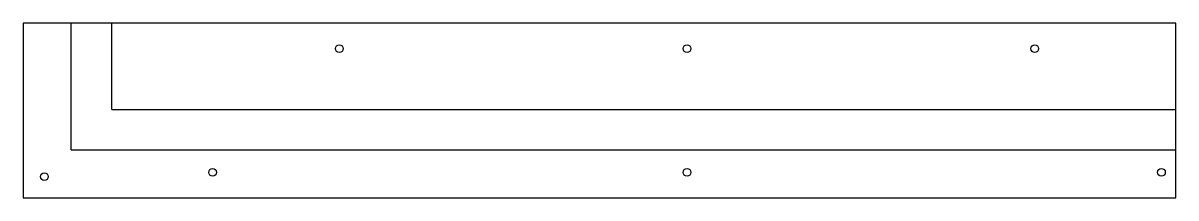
# Model space of a CAD drawing. Header units: millimetres. Extents: x 0 to 2700, y 0 to 410.
import ezdxf

# ---------------------------------------------------------------- set-up
doc = ezdxf.new("R2010")
doc.units = ezdxf.units.MM
doc.layers.add('CORTE', color=7, linetype='Continuous')
doc.layers.add('GRAVACAO', color=3, linetype='Continuous')

msp = doc.modelspace()

# ---------------------------------------------------------------- linework, layer by layer
at = {"layer": 'CORTE'}
msp.add_lwpolyline([(0, 0), (2700, 0), (2700, 410), (0, 410)], close=True, dxfattribs=at)
for centre in [(740.71, 350), (1555, 350), (2369.29, 350), (50, 50), (443.89, 60), (1555, 60), (2666.11, 60)]:
    msp.add_circle(centre, 9, dxfattribs=at)
at = {"layer": 'GRAVACAO'}
for p, q in [((112.8, 112.8), (112.8, 410)), ((207.67, 207.67), (207.67, 410)), ((207.67, 207.67), (2700, 207.67)), ((112.8, 112.8), (2700, 112.8))]:
    msp.add_line(p, q, dxfattribs=at)

doc.saveas('drawing.dxf')
